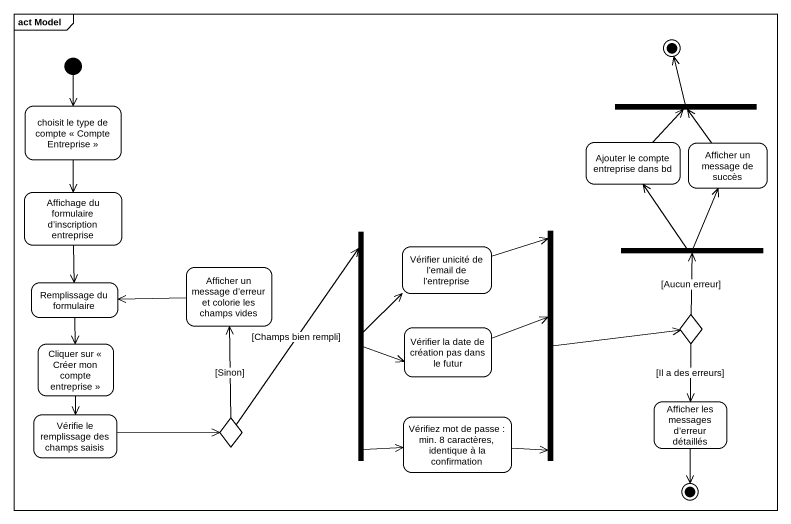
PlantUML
@startuml
mainframe act Model
hide empty description
state final1 <<end>>
state "choisit le type de compte << Compte Entreprise >>" as choisit_le_type_de_compte
state fork1 <<join>>
state "Ajouter le compte entreprise dans bd" as Ajouter_le_compte
state "Afficher un message de succès" as Afficher_un_message_de
state "Affichage du formulaire d’inscription entreprise" as Affichage_du_formulaire_d
state fork2 <<fork>>
state fork3 <<join>>
state "Afficher un message d’erreur et colorie les champs vides" as Afficher_un_message_d
state "Vérifier unicité de l’email de l’entreprise" as Vérifier_unicité_de_l_email
state fork4 <<fork>>
state "Remplissage du formulaire" as Remplissage_du_formulaire
state "Cliquer sur << Créer mon compte entreprise >>" as Cliquer_sur_Créer_mon
state "Vérifier la date de création pas dans le futur" as Vérifier_la_date_de
state choice1 <<choice>>
state "Vérifie le remplissage des champs saisis" as Vérifie_le_remplissage_des
state choice2 <<choice>>
state "Vérifiez mot de passe : min. 8 caractères, identique à la confirmation" as Vérifiez_mot_de_passe_min_8
state "Afficher les messages d’erreur détaillés" as Afficher_les_messages_d
state final2 <<end>>
[*] --> choisit_le_type_de_compte
choisit_le_type_de_compte --> Affichage_du_formulaire_d
fork1 -up-> final1
Ajouter_le_compte -up-> fork1
Afficher_un_message_de -up-> fork1
Affichage_du_formulaire_d --> Remplissage_du_formulaire
fork2 -up-> Vérifier_unicité_de_l_email
fork2 -right-> Vérifier_la_date_de
fork2 --> Vérifiez_mot_de_passe_min_8
fork3 -right-> choice1
Afficher_un_message_d -left-> Remplissage_du_formulaire
Vérifier_unicité_de_l_email --> fork3
fork4 -up-> Ajouter_le_compte
fork4 -up-> Afficher_un_message_de
Remplissage_du_formulaire --> Cliquer_sur_Créer_mon
Cliquer_sur_Créer_mon --> Vérifie_le_remplissage_des
Vérifier_la_date_de -right-> fork3
choice1 -up-> fork4 : [Aucun erreur]
choice1 --> Afficher_les_messages_d : [Il a des erreurs]
Vérifie_le_remplissage_des -right-> choice2
choice2 -up-> fork2 : [Champs bien rempli]
choice2 -up-> Afficher_un_message_d : [Sinon]
Vérifiez_mot_de_passe_min_8 -up-> fork3
Afficher_les_messages_d --> final2
@enduml
